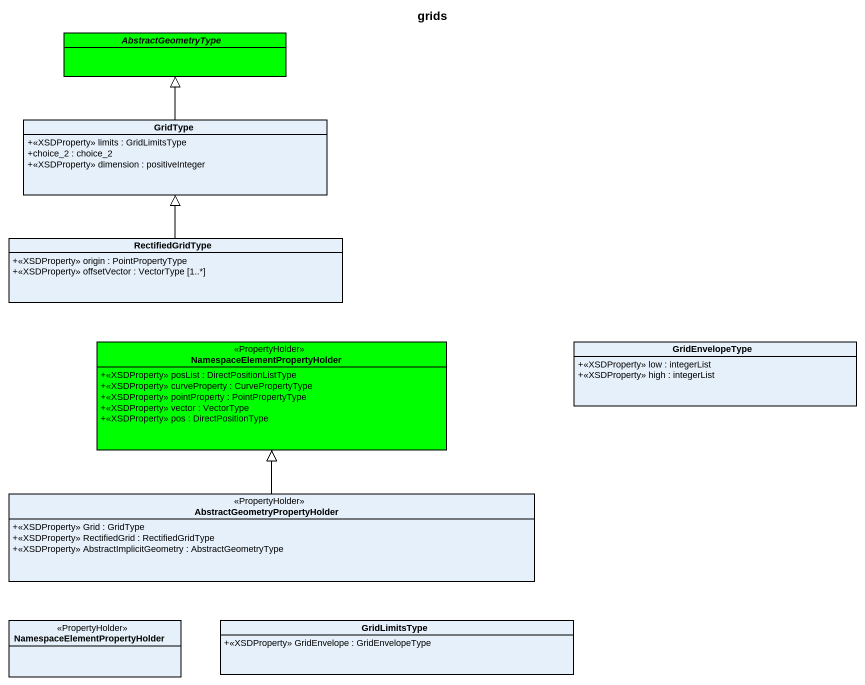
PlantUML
@startuml
title grids
hide circle
hide empty members
skinparam classAttributeIconSize 0
abstract class AbstractGeometryType #00FF00
class GridType {
  +<<XSDProperty>> limits : GridLimitsType
  +choice_2 : choice_2
  +<<XSDProperty>> dimension : positiveInteger
}
class RectifiedGridType {
  +<<XSDProperty>> origin : PointPropertyType
  +<<XSDProperty>> offsetVector : VectorType [1..*]
}
class "NamespaceElementPropertyHolder" as NamespaceElementPropertyHold <<PropertyHolder>> #00FF00 {
  +<<XSDProperty>> posList : DirectPositionListType
  +<<XSDProperty>> curveProperty : CurvePropertyType
  +<<XSDProperty>> pointProperty : PointPropertyType
  +<<XSDProperty>> vector : VectorType
  +<<XSDProperty>> pos : DirectPositionType
}
class GridEnvelopeType {
  +<<XSDProperty>> low : integerList
  +<<XSDProperty>> high : integerList
}
class "AbstractGeometryPropertyHolder" as AbstractGeometryPropertyHold <<PropertyHolder>> {
  +<<XSDProperty>> Grid : GridType
  +<<XSDProperty>> RectifiedGrid : RectifiedGridType
  +<<XSDProperty>> AbstractImplicitGeometry : AbstractGeometryType
}
class "NamespaceElementPropertyHolder" as NamespaceElementPropertyHold_2 <<PropertyHolder>>
class GridLimitsType {
  +<<XSDProperty>> GridEnvelope : GridEnvelopeType
}
GridType -up-|> AbstractGeometryType
RectifiedGridType -up-|> GridType
AbstractGeometryPropertyHold -up-|> NamespaceElementPropertyHold
@enduml
